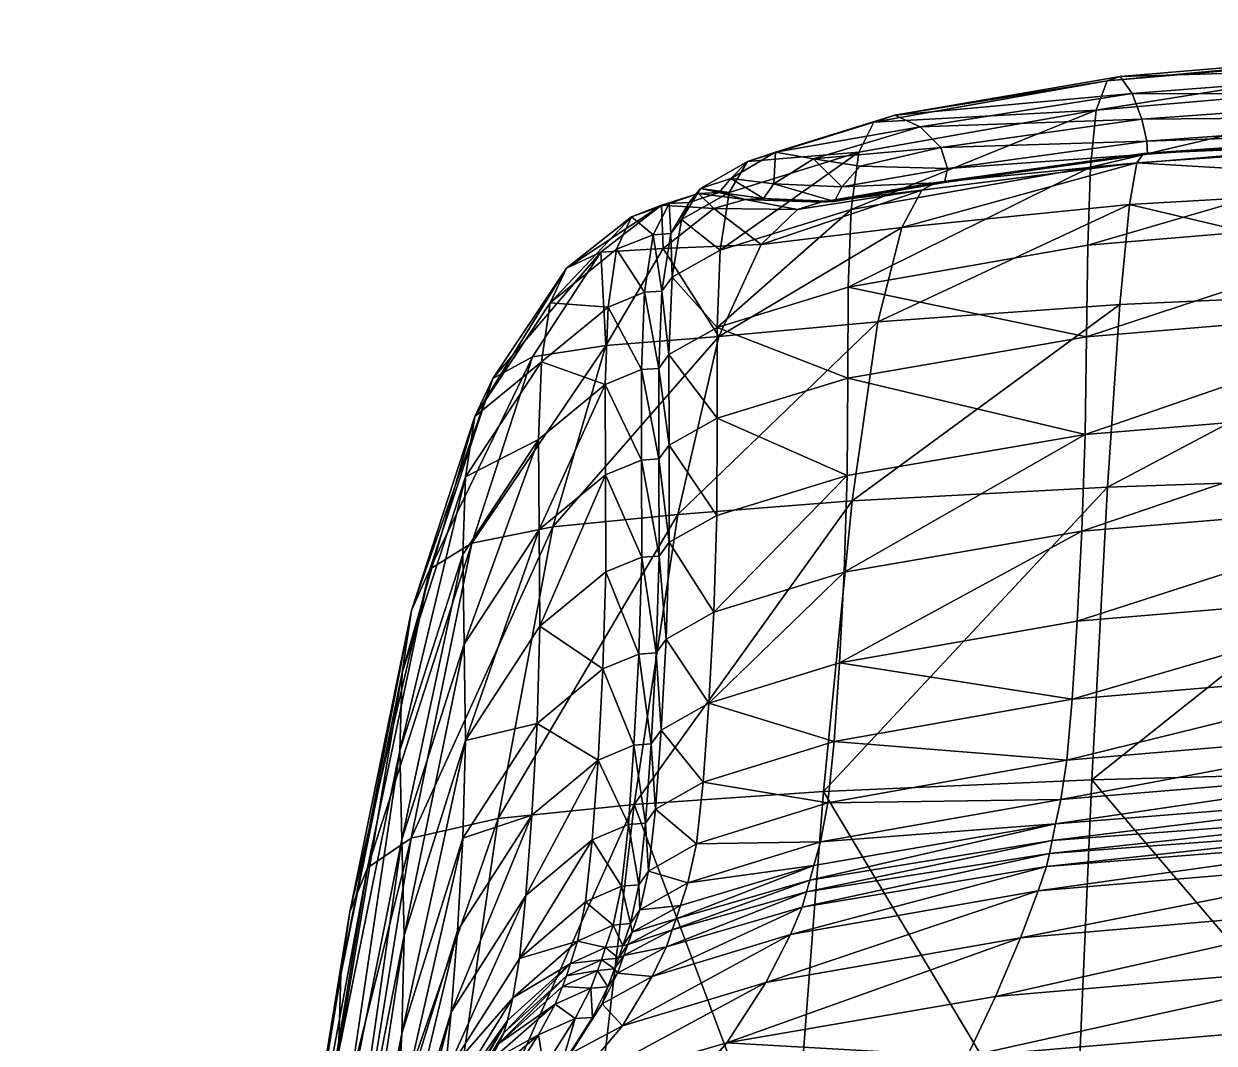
# Model space of a CAD drawing. Header units: centimetres. Extents: x -650 to 650, y -348 to 348.
# Drawn here: x -571.98 to -546.16, y 325.95 to 348.06 of the extents above; entities that cross this region are included whole.
import ezdxf

# ---------------------------------------------------------------- set-up
doc = ezdxf.new("R2010")
doc.units = ezdxf.units.CM
doc.layers.add('Object011', color=7, linetype='Continuous', true_color=0xe158c7)

msp = doc.modelspace()

# ---------------------------------------------------------------- meshes
at = {"layer": 'Object011', "color": 46, "true_color": 0x876e08}
mesh = msp.add_polyface(dxfattribs=at)
corners = [(-540.217, 344.59, 404.323), (-540.149, 345.575, 402.608), (-547.844, 345.051, 401.76), (-548.004, 344.141, 403.425), (-540.32, 342.331, 406.302), (-548.207, 341.976, 405.341), (-528.737, 342.633, 406.873), (-528.642, 344.958, 404.953), (-540.498, 338.29, 407.953), (-540.757, 345.642, 365.788), (-540.661, 346.885, 376.867), (-528.872, 347.38, 376.872), (-540.817, 343.94, 352.686), (-528.957, 346.129, 365.613), (-548.905, 343.261, 352.981), (-548.849, 344.953, 365.934), (-548.722, 346.193, 376.858), (-540.864, 341.945, 337.876), (-548.93, 341.276, 338.316), (-529.035, 344.417, 352.348), (-540.921, 339.819, 319.618), (-529.116, 342.412, 337.377), (-540.221, 347.153, 397.037), (-540.133, 346.545, 399.989), (-528.564, 346.988, 400.682), (-540.341, 347.576, 392.245), (-528.608, 347.618, 397.631), (-548.206, 346.917, 391.892), (-547.943, 346.55, 396.465), (-547.736, 345.994, 399.239), (-540.505, 347.508, 385.604), (-548.487, 346.823, 385.433), (-528.673, 348.063, 392.678), (-528.769, 348.004, 385.826), (-547.699, 345.247, 400.924), (-547.612, 345.235, 400.557), (-552.01, 344.622, 399.473), (-540.076, 345.794, 401.746), (-528.583, 345.993, 403.302), (-540.036, 345.778, 401.37), (-528.537, 346.228, 402.461), (-540.063, 346.057, 401.108), (-547.625, 345.52, 400.299), (-528.515, 346.212, 402.085), (-528.528, 346.492, 401.829), (-551.946, 344.924, 399.242), (-552.093, 345.377, 398.297)]
mesh.append_faces([[corners[k] for k in face] for face in [(0, 1, 2), (2, 3, 0), (4, 0, 3), (3, 5, 4), (0, 4, 6), (1, 0, 7), (6, 4, 8), (9, 10, 11), (12, 9, 13), (9, 12, 14), (14, 15, 9), (10, 9, 15), (15, 16, 10), (12, 17, 18), (18, 14, 12), (17, 12, 19), (20, 17, 21), (22, 23, 24), (25, 22, 26), (22, 25, 27), (27, 28, 22), (23, 22, 28), (28, 29, 23), (30, 10, 16), (16, 31, 30), (25, 30, 31), (31, 27, 25), (30, 25, 32), (10, 30, 33), (34, 35, 36), (37, 1, 38), (39, 37, 40), (37, 39, 35), (35, 34, 37), (1, 37, 34), (34, 2, 1), (41, 23, 29), (29, 42, 41), (39, 41, 42), (42, 35, 39), (41, 39, 43), (23, 41, 44), (35, 42, 45), (42, 29, 46)]], dxfattribs={"vtx2": -1, "color": 46})
mesh = msp.add_polyface(dxfattribs=at)
corners = [(-552.94, 343.647, 401.84), (-548.004, 344.141, 403.425), (-547.844, 345.051, 401.76), (-552.501, 344.452, 400.51), (-555.988, 343.275, 399.429), (-555.199, 344.035, 398.587), (-554.038, 344.038, 366.056), (-553.872, 345.282, 376.854), (-548.722, 346.193, 376.858), (-548.849, 344.953, 365.934), (-556.877, 343.157, 366.15), (-552.541, 345.831, 395.818), (-552.093, 345.377, 398.297), (-547.736, 345.994, 399.239), (-547.943, 346.55, 396.465), (-553.092, 346.083, 391.565), (-548.206, 346.917, 391.892), (-555.679, 345.279, 391.323), (-554.853, 345.132, 395.313), (-553.838, 344.978, 397.194), (-553.547, 345.932, 385.3), (-556.284, 345.075, 385.209), (-548.487, 346.823, 385.433), (-556.68, 344.406, 376.857), (-554.692, 344.196, 398.088), (-556.331, 344.255, 395.451), (-555.937, 344.273, 395.259), (-554.396, 344.21, 397.81), (-552.193, 344.621, 399.808), (-547.699, 345.247, 400.924), (-552.01, 344.622, 399.473), (-555.715, 344.589, 395.17), (-554.239, 344.527, 397.634), (-551.946, 344.924, 399.242), (-547.612, 345.235, 400.557), (-547.625, 345.52, 400.299)]
mesh.append_faces([[corners[k] for k in face] for face in [(0, 1, 2), (2, 3, 0), (4, 0, 3), (3, 5, 4), (6, 7, 8), (8, 9, 6), (7, 6, 10), (11, 12, 13), (13, 14, 11), (15, 11, 14), (14, 16, 15), (11, 15, 17), (17, 18, 11), (12, 11, 18), (18, 19, 12), (20, 21, 17), (17, 15, 20), (22, 20, 15), (15, 16, 22), (20, 22, 8), (8, 7, 20), (21, 20, 7), (7, 23, 21), (5, 24, 25), (26, 25, 24), (24, 27, 26), (28, 3, 2), (2, 29, 28), (30, 28, 29), (28, 30, 27), (27, 24, 28), (3, 28, 24), (24, 5, 3), (31, 18, 17), (31, 26, 27), (27, 32, 31), (18, 31, 32), (32, 19, 18), (33, 12, 19), (19, 32, 33), (30, 33, 32), (32, 27, 30), (33, 30, 34), (12, 33, 35)]], dxfattribs={"vtx2": -1, "color": 46})
mesh = msp.add_polyface(dxfattribs=at)
corners = [(-558.11, 343.191, 396.054), (-557.016, 344.054, 395.723), (-558.15, 344.127, 391.433), (-559.465, 343.113, 391.405), (-559.358, 341.085, 396.488), (-556.905, 341.283, 400.443), (-555.988, 343.275, 399.429), (-555.199, 344.035, 398.587), (-560.21, 342.764, 385.168), (-558.797, 343.875, 385.232), (-560.566, 342.013, 376.942), (-559.125, 343.178, 376.909), (-556.943, 341.476, 353.407), (-556.877, 343.157, 366.15), (-554.038, 344.038, 366.056), (-556.68, 344.406, 376.857), (-553.872, 345.282, 376.854), (-556.331, 344.255, 395.451), (-555.937, 344.273, 395.259), (-556.899, 344.402, 391.239), (-557.348, 344.382, 391.343), (-557.979, 344.165, 385.21), (-557.548, 344.187, 385.166), (-557.943, 343.514, 376.886), (-558.332, 343.49, 376.894), (-558.517, 342.241, 366.236), (-559.302, 341.92, 366.247), (-558.142, 342.267, 366.24), (-557.92, 342.57, 366.211), (-557.715, 343.818, 376.87), (-555.679, 345.279, 391.323), (-556.645, 344.71, 391.223), (-555.715, 344.589, 395.17), (-557.301, 344.492, 385.165), (-556.284, 345.075, 385.209)]
mesh.append_faces([[corners[k] for k in face] for face in [(0, 1, 2), (2, 3, 0), (4, 0, 3), (5, 6, 0), (1, 0, 6), (6, 7, 1), (8, 3, 2), (2, 9, 8), (10, 8, 9), (9, 11, 10), (12, 13, 14), (13, 15, 16), (17, 1, 7), (17, 18, 19), (19, 20, 17), (1, 17, 20), (20, 2, 1), (21, 9, 2), (2, 20, 21), (22, 21, 20), (20, 19, 22), (21, 22, 23), (23, 24, 21), (9, 21, 24), (24, 11, 9), (25, 26, 11), (11, 24, 25), (27, 25, 24), (24, 23, 27), (28, 27, 23), (23, 29, 28), (13, 28, 29), (29, 15, 13), (30, 31, 32), (18, 32, 31), (31, 19, 18), (33, 34, 15), (15, 29, 33), (22, 33, 29), (29, 23, 22), (33, 22, 19), (19, 31, 33), (34, 33, 31), (31, 30, 34)]], dxfattribs={"vtx2": -1, "color": 46})
mesh = msp.add_polyface(dxfattribs=at)
corners = [(-558.743, 331.131, 402.557), (-554.637, 331.413, 406.121), (-554.017, 337.715, 404.755), (-548.48, 338.012, 406.926), (-548.819, 331.666, 408.457), (-548.207, 341.976, 405.341), (-553.461, 341.603, 403.391), (-557.796, 337.422, 401.461), (-552.94, 343.647, 401.84), (-555.988, 343.275, 399.429), (-556.905, 341.283, 400.443), (-548.004, 344.141, 403.425), (-557.12, 333.33, 275.142), (-554.291, 334.205, 274.634), (-554.406, 332.501, 257.596), (-549.242, 333.418, 256.783), (-549.135, 335.11, 273.917), (-549.358, 332.093, 244.784), (-554.54, 331.168, 245.713), (-557.243, 331.615, 258.172), (-554.189, 336.167, 297.501), (-554.12, 338.265, 320.688), (-548.96, 339.156, 320.201), (-549.035, 337.062, 296.895), (-557.012, 335.3, 297.932), (-554.098, 342.353, 353.226), (-554.038, 344.038, 366.056), (-548.849, 344.953, 365.934), (-548.905, 343.261, 352.981), (-556.943, 341.476, 353.407), (-554.108, 340.378, 338.683), (-548.93, 341.276, 338.316), (-556.944, 339.508, 338.949), (-557.392, 330.276, 246.369), (-554.699, 330.321, 238.312), (-549.487, 331.24, 237.209), (-549.602, 330.709, 232.589), (-554.843, 329.812, 233.964), (-557.575, 329.431, 239.083), (-555.101, 328.906, 226.225), (-555.003, 329.236, 229.033), (-549.739, 330.072, 227.041), (-549.804, 329.787, 224.574), (-549.979, 329.257, 220.122), (-555.352, 328.313, 221.339), (-554.931, 329.494, 231.242), (-549.679, 330.349, 229.456)]
mesh.append_faces([[corners[k] for k in face] for face in [(0, 1, 2), (3, 2, 1), (1, 4, 3), (2, 3, 5), (5, 6, 2), (7, 2, 6), (8, 9, 10), (10, 6, 8), (11, 8, 6), (6, 5, 11), (12, 13, 14), (15, 14, 13), (13, 16, 15), (14, 15, 17), (17, 18, 14), (19, 14, 18), (20, 21, 22), (22, 23, 20), (13, 20, 23), (23, 16, 13), (20, 13, 12), (21, 20, 24), (25, 26, 27), (27, 28, 25), (26, 25, 29), (29, 25, 30), (31, 30, 25), (25, 28, 31), (30, 31, 22), (22, 21, 30), (32, 30, 21), (33, 18, 34), (35, 34, 18), (18, 17, 35), (34, 35, 36), (36, 37, 34), (38, 34, 37), (39, 40, 41), (41, 42, 39), (42, 43, 44), (45, 37, 36), (36, 46, 45), (40, 45, 46), (46, 41, 40)]], dxfattribs={"vtx2": -1, "color": 46})
mesh = msp.add_polyface(dxfattribs=at)
corners = [(-559.465, 343.113, 391.405), (-560.949, 340.838, 391.423), (-559.358, 341.085, 396.488), (-558.11, 343.191, 396.054), (-556.905, 341.283, 400.443), (-560.505, 337.156, 397.069), (-557.796, 337.422, 401.461), (-562.259, 336.8, 391.65), (-563.173, 336.233, 385.276), (-561.806, 340.371, 385.142), (-562.198, 339.548, 377.021), (-563.569, 335.338, 377.173), (-560.21, 342.764, 385.168), (-560.566, 342.013, 376.942), (-560.8, 337.096, 339.308), (-560.816, 339.05, 353.657), (-559.367, 340.241, 353.564), (-559.361, 338.28, 339.175), (-560.753, 340.732, 366.32), (-559.302, 341.92, 366.247), (-562.399, 338.237, 366.433), (-562.458, 336.552, 353.783), (-559.125, 343.178, 376.909), (-553.461, 341.603, 403.391), (-554.108, 340.378, 338.683), (-556.944, 339.508, 338.949), (-556.943, 341.476, 353.407), (-554.12, 338.265, 320.688), (-556.946, 337.401, 321.036), (-558.579, 338.6, 339.142), (-558.583, 340.563, 353.548), (-558.204, 338.626, 339.135), (-558.208, 340.59, 353.55), (-558.517, 342.241, 366.236), (-558.142, 342.267, 366.24), (-557.92, 342.57, 366.211), (-556.877, 343.157, 366.15), (-557.987, 340.891, 353.509), (-557.985, 338.927, 339.085), (-557.982, 336.821, 321.204)]
mesh.append_faces([[corners[k] for k in face] for face in [(0, 1, 2), (3, 2, 4), (5, 6, 4), (4, 2, 5), (7, 5, 2), (2, 1, 7), (8, 7, 1), (1, 9, 8), (9, 10, 11), (12, 13, 10), (10, 9, 12), (0, 12, 9), (9, 1, 0), (14, 15, 16), (16, 17, 14), (18, 19, 16), (16, 15, 18), (20, 18, 15), (15, 21, 20), (18, 20, 10), (10, 13, 18), (19, 18, 13), (13, 22, 19), (23, 4, 6), (24, 25, 26), (27, 28, 25), (29, 17, 16), (16, 30, 29), (31, 29, 30), (30, 32, 31), (33, 34, 32), (32, 30, 33), (19, 33, 30), (30, 16, 19), (35, 36, 26), (26, 37, 35), (34, 35, 37), (37, 32, 34), (38, 25, 28), (31, 38, 39), (38, 31, 32), (32, 37, 38), (25, 38, 37), (37, 26, 25)]], dxfattribs={"vtx2": -1, "color": 46})
mesh = msp.add_polyface(dxfattribs=at)
corners = [(-548.48, 338.012, 406.926), (-540.498, 338.29, 407.953), (-540.32, 342.331, 406.302), (-548.207, 341.976, 405.341), (-548.819, 331.666, 408.457), (-540.738, 331.887, 409.559), (-528.888, 338.526, 408.521), (-542.026, 328.962, 210.444), (-541.774, 329.953, 218.746), (-530.381, 330.48, 217.772), (-550.367, 328.243, 211.754), (-549.979, 329.257, 220.122), (-541.226, 334.099, 255.816), (-541.332, 332.776, 243.67), (-549.358, 332.093, 244.784), (-549.242, 333.418, 256.783), (-541.118, 335.781, 273.062), (-549.135, 335.11, 273.917), (-529.461, 336.245, 272.102), (-529.584, 334.569, 254.73), (-541.011, 337.726, 296.172), (-540.921, 339.819, 319.618), (-529.212, 340.279, 318.96), (-529.332, 338.186, 295.357), (-549.035, 337.062, 296.895), (-548.96, 339.156, 320.201), (-540.864, 341.945, 337.876), (-548.93, 341.276, 338.316), (-541.433, 331.91, 235.864), (-541.519, 331.353, 230.948), (-549.602, 330.709, 232.589), (-549.487, 331.24, 237.209), (-530.075, 333.201, 242.091), (-531.31, 332.185, 233.038), (-534.888, 331.683, 230.098), (-541.579, 330.96, 227.476), (-531.395, 331.445, 226.442), (-541.624, 330.672, 224.931), (-534.967, 331.046, 224.437), (-549.739, 330.072, 227.041), (-549.679, 330.349, 229.456), (-541.665, 330.43, 222.798), (-531.44, 331.064, 223.052), (-549.804, 329.787, 224.574)]
mesh.append_faces([[corners[k] for k in face] for face in [(0, 1, 2), (2, 3, 0), (1, 0, 4), (4, 5, 1), (6, 1, 5), (7, 8, 9), (8, 7, 10), (10, 11, 8), (12, 13, 14), (14, 15, 12), (16, 12, 15), (15, 17, 16), (12, 16, 18), (13, 12, 19), (20, 21, 22), (16, 20, 23), (20, 16, 17), (17, 24, 20), (21, 20, 24), (24, 25, 21), (26, 21, 25), (25, 27, 26), (28, 29, 30), (30, 31, 28), (13, 28, 31), (31, 14, 13), (28, 13, 32), (29, 28, 33), (33, 34, 29), (35, 29, 34), (34, 36, 35), (37, 35, 36), (36, 38, 37), (35, 37, 39), (39, 40, 35), (29, 35, 40), (40, 30, 29), (41, 37, 38), (38, 42, 41), (8, 41, 42), (41, 8, 11), (11, 43, 41), (37, 41, 43), (43, 39, 37)]], dxfattribs={"vtx2": -1, "color": 46})
mesh = msp.add_polyface(dxfattribs=at)
corners = [(-560.505, 337.156, 397.069), (-562.259, 336.8, 391.65), (-563.578, 330.402, 392.011), (-557.796, 337.422, 401.461), (-561.687, 330.826, 397.773), (-558.743, 331.131, 402.557), (-563.173, 336.233, 385.276), (-563.569, 335.338, 377.173), (-564.907, 328.805, 377.384), (-564.525, 329.761, 385.514), (-561.806, 340.371, 385.142), (-562.458, 336.552, 353.783), (-562.428, 334.607, 339.472), (-563.776, 330.371, 339.601), (-560.8, 337.096, 339.308), (-560.784, 335, 321.52), (-562.398, 332.519, 321.737), (-560.816, 339.05, 353.657), (-559.361, 338.28, 339.175), (-559.354, 336.177, 321.338), (-563.769, 333.995, 366.567), (-562.198, 339.548, 377.021), (-562.399, 338.237, 366.433), (-563.822, 332.306, 353.896), (-560.846, 332.89, 298.541), (-559.417, 334.072, 298.309), (-554.017, 337.715, 404.755), (-557.12, 333.33, 275.142), (-557.012, 335.3, 297.932), (-554.189, 336.167, 297.501), (-556.946, 337.401, 321.036), (-554.12, 338.265, 320.688), (-558.579, 338.6, 339.142), (-558.204, 338.626, 339.135), (-558.201, 336.52, 321.262), (-558.575, 336.495, 321.28), (-558.639, 334.392, 298.226), (-558.265, 334.418, 298.198), (-558.371, 332.445, 275.447), (-558.745, 332.418, 275.484), (-558.047, 334.719, 298.132), (-558.154, 332.746, 275.373), (-557.982, 336.821, 321.204), (-557.985, 338.927, 339.085)]
mesh.append_faces([[corners[k] for k in face] for face in [(0, 1, 2), (3, 0, 4), (4, 5, 3), (6, 7, 8), (1, 6, 9), (7, 6, 10), (11, 12, 13), (14, 15, 16), (16, 12, 14), (17, 14, 12), (12, 11, 17), (15, 14, 18), (18, 19, 15), (20, 7, 21), (21, 22, 20), (23, 20, 22), (22, 11, 23), (16, 15, 24), (25, 24, 15), (15, 19, 25), (26, 3, 5), (27, 28, 29), (28, 30, 31), (32, 33, 34), (34, 35, 32), (18, 32, 35), (35, 19, 18), (36, 25, 19), (19, 35, 36), (37, 36, 35), (35, 34, 37), (36, 37, 38), (38, 39, 36), (25, 36, 39), (40, 28, 27), (27, 41, 40), (37, 40, 41), (41, 38, 37), (40, 37, 34), (34, 42, 40), (28, 40, 42), (42, 30, 28), (30, 42, 43), (42, 34, 33)]], dxfattribs={"vtx2": -1, "color": 46})
mesh = msp.add_polyface(dxfattribs=at)
corners = [(-563.578, 330.402, 392.011), (-561.687, 330.826, 397.773), (-560.505, 337.156, 397.069), (-564.525, 329.761, 385.514), (-562.259, 336.8, 391.65), (-563.776, 330.371, 339.601), (-563.822, 332.306, 353.896), (-562.458, 336.552, 353.783), (-563.729, 328.29, 321.901), (-562.428, 334.607, 339.472), (-562.398, 332.519, 321.737), (-563.569, 335.338, 377.173), (-563.769, 333.995, 366.567), (-565.102, 327.437, 366.722), (-561.089, 329.157, 258.998), (-560.957, 330.898, 275.868), (-559.524, 332.093, 275.589), (-559.649, 330.368, 258.679), (-561.23, 327.794, 247.269), (-559.795, 329.019, 246.93), (-560.846, 332.89, 298.541), (-559.417, 334.072, 298.309), (-562.455, 330.402, 298.813), (-562.569, 328.393, 276.193), (-563.778, 326.165, 299.018), (-554.406, 332.501, 257.596), (-557.243, 331.615, 258.172), (-557.12, 333.33, 275.142), (-554.54, 331.168, 245.713), (-557.392, 330.276, 246.369), (-554.699, 330.321, 238.312), (-557.575, 329.431, 239.083), (-554.843, 329.812, 233.964), (-557.739, 328.938, 234.936), (-554.931, 329.494, 231.242), (-557.833, 328.655, 232.553), (-558.867, 330.7, 258.556), (-558.745, 332.418, 275.484), (-558.493, 330.728, 258.512), (-558.371, 332.445, 275.447), (-558.641, 329.388, 246.754), (-559.014, 329.358, 246.801), (-558.824, 328.55, 239.534), (-558.279, 331.029, 258.431), (-558.43, 329.688, 246.663), (-558.154, 332.746, 275.373), (-558.616, 328.848, 239.43)]
mesh.append_faces([[corners[k] for k in face] for face in [(0, 1, 2), (3, 0, 4), (5, 6, 7), (8, 5, 9), (9, 10, 8), (11, 12, 13), (14, 15, 16), (16, 17, 14), (18, 14, 17), (17, 19, 18), (20, 21, 16), (16, 15, 20), (22, 20, 15), (15, 23, 22), (20, 22, 10), (10, 22, 24), (25, 26, 27), (28, 29, 26), (30, 31, 29), (32, 33, 31), (32, 34, 35), (35, 33, 32), (36, 17, 16), (16, 37, 36), (38, 36, 37), (37, 39, 38), (36, 38, 40), (40, 41, 36), (17, 36, 41), (41, 19, 17), (37, 16, 21), (41, 40, 42), (43, 26, 29), (29, 44, 43), (38, 43, 44), (44, 40, 38), (43, 38, 39), (39, 45, 43), (26, 43, 45), (45, 27, 26), (46, 31, 33), (40, 44, 46), (31, 46, 44), (44, 29, 31)]], dxfattribs={"vtx2": -1, "color": 46})
mesh = msp.add_polyface(dxfattribs=at)
corners = [(-566.089, 320.881, 194.021), (-564.268, 322.376, 204.905), (-562.698, 323.718, 203.956), (-564.534, 322.287, 192.33), (-564.907, 328.805, 377.384), (-564.525, 329.761, 385.514), (-563.173, 336.233, 385.276), (-566.076, 320.364, 385.8), (-565.088, 321.051, 392.432), (-563.578, 330.402, 392.011), (-566.446, 319.372, 377.638), (-566.679, 316.299, 354.111), (-565.149, 325.745, 354.003), (-565.085, 323.817, 339.701), (-566.638, 317.99, 366.903), (-565.102, 327.437, 366.722), (-563.776, 330.371, 339.601), (-563.729, 328.29, 321.901), (-565.018, 321.742, 322.02), (-563.822, 332.306, 353.896), (-563.769, 333.995, 366.567), (-563.569, 335.338, 377.173), (-563.778, 326.165, 299.018), (-563.889, 324.138, 276.441), (-565.151, 317.562, 276.618), (-565.051, 319.607, 299.164), (-565.832, 321.159, 150.873), (-566.271, 321.5, 167), (-560.876, 322.629, 169.207), (-567.098, 321.212, 173.787), (-564.541, 321.906, 175.415), (-563.749, 322.658, 191.615), (-563.535, 322.583, 190.717), (-565.161, 321.389, 181.631), (-565.41, 321.448, 182.108), (-566.142, 321.075, 183.11), (-565.108, 321.542, 180.82), (-563.693, 322.652, 188.476), (-565.092, 321.899, 180.441), (-565.481, 321.445, 178.568), (-565.75, 321.585, 177.54), (-567.138, 321.05, 176.329), (-565.745, 321.385, 177.644), (-566.23, 321.118, 177.237), (-563.584, 322.396, 180.234), (-565.994, 320.758, 178.707), (-565.647, 320.919, 178.228), (-565.771, 321.029, 177.785), (-565.692, 320.922, 177.998)]
mesh.append_faces([[corners[k] for k in face] for face in [(0, 1, 2), (2, 3, 0), (4, 5, 6), (7, 8, 9), (9, 5, 7), (10, 7, 5), (5, 4, 10), (11, 12, 13), (14, 15, 12), (15, 14, 10), (10, 4, 15), (16, 17, 18), (18, 13, 16), (19, 16, 13), (13, 12, 19), (20, 19, 12), (12, 15, 20), (15, 4, 21), (22, 23, 24), (17, 22, 25), (25, 18, 17), (26, 27, 28), (27, 29, 30), (31, 32, 33), (33, 34, 31), (3, 31, 34), (34, 35, 3), (36, 37, 38), (38, 39, 36), (37, 36, 33), (40, 30, 29), (29, 41, 40), (42, 40, 41), (41, 43, 42), (40, 42, 39), (39, 38, 40), (30, 40, 38), (38, 44, 30), (45, 34, 33), (46, 36, 39), (33, 36, 46), (47, 42, 43), (47, 48, 39), (39, 42, 47)]], dxfattribs={"vtx2": -1, "color": 46})
mesh = msp.add_polyface(dxfattribs=at)
corners = [(-562.308, 324.86, 223.472), (-560.815, 326.136, 222.981), (-561.51, 325.054, 214.512), (-558.743, 331.131, 402.557), (-561.687, 330.826, 397.773), (-563.039, 321.518, 398.578), (-563.578, 330.402, 392.011), (-565.088, 321.051, 392.432), (-562.569, 328.393, 276.193), (-562.708, 326.63, 259.371), (-564.027, 322.352, 259.658), (-561.089, 329.157, 258.998), (-561.23, 327.794, 247.269), (-562.843, 325.249, 247.669), (-560.957, 330.898, 275.868), (-563.778, 326.165, 299.018), (-563.729, 328.29, 321.901), (-562.398, 332.519, 321.737), (-563.889, 324.138, 276.441), (-562.455, 330.402, 298.813), (-561.887, 325.548, 228.751), (-560.456, 326.802, 228.346), (-561.678, 325.946, 231.873), (-560.298, 327.185, 231.525), (-561.369, 326.939, 240.017), (-559.967, 328.17, 239.693), (-560.12, 327.681, 235.638), (-561.487, 326.449, 235.943), (-562.948, 324.387, 240.409), (-559.795, 329.019, 246.93), (-561.568, 326.182, 233.749), (-563.235, 323.38, 232.288), (-563.105, 323.625, 234.131), (-560.208, 327.415, 233.436), (-560.698, 325.411, 214.257), (-560.017, 326.487, 222.776), (-560.33, 325.433, 214.172), (-559.647, 326.513, 222.7), (-559.678, 327.151, 228.172), (-559.538, 327.533, 231.374), (-559.36, 328.031, 235.532), (-560.119, 325.73, 214.07), (-558.995, 326.332, 213.723), (-560.144, 324.974, 202.739), (-561.44, 324.315, 202.62), (-559.453, 327.765, 233.312)]
mesh.append_faces([[corners[k] for k in face] for face in [(0, 1, 2), (3, 4, 5), (4, 6, 7), (8, 9, 10), (11, 12, 13), (13, 9, 11), (14, 11, 9), (9, 8, 14), (15, 16, 17), (18, 15, 19), (19, 8, 18), (20, 21, 1), (1, 0, 20), (21, 20, 22), (22, 23, 21), (24, 25, 26), (26, 27, 24), (28, 24, 27), (24, 28, 13), (13, 12, 24), (25, 24, 12), (12, 29, 25), (30, 22, 31), (27, 30, 32), (30, 27, 26), (26, 33, 30), (22, 30, 33), (33, 23, 22), (34, 2, 1), (1, 35, 34), (36, 34, 35), (35, 37, 36), (38, 21, 23), (23, 39, 38), (37, 35, 38), (21, 38, 35), (35, 1, 21), (40, 26, 25), (41, 42, 43), (43, 44, 41), (36, 41, 44), (41, 36, 37), (45, 33, 26), (39, 23, 33)]], dxfattribs={"vtx2": -1, "color": 46})
mesh = msp.add_polyface(dxfattribs=at)
corners = [(-555.353, 322.124, 407.68), (-554.637, 331.413, 406.121), (-558.743, 331.131, 402.557), (-549.219, 322.354, 410.21), (-548.819, 331.666, 408.457), (-541.028, 322.542, 411.403), (-540.738, 331.887, 409.559), (-529.327, 322.694, 412.041), (-551.523, 325.669, 188.97), (-557.942, 324.582, 190), (-556.735, 325.961, 202.065), (-550.904, 326.971, 200.895), (-552.134, 324.539, 177.26), (-559.368, 323.387, 178.462), (-542.65, 326.418, 187.609), (-542.888, 325.296, 175.845), (-542.344, 327.702, 199.522), (-530.336, 328.195, 197.983), (-530.504, 326.904, 186.01), (-542.026, 328.962, 210.444), (-530.154, 329.456, 208.993), (-550.367, 328.243, 211.754), (-555.884, 327.268, 212.899), (-555.352, 328.313, 221.339), (-549.979, 329.257, 220.122), (-558.995, 326.332, 213.723), (-542.07, 321.938, 121.082), (-551.499, 321.451, 121.787), (-552.266, 322.985, 150.503), (-542.791, 323.572, 149.379), (-529.623, 322.268, 120.155), (-559.836, 322.148, 151.437), (-542.999, 324.519, 165.367), (-530.619, 325.762, 174.244), (-530.646, 324.95, 163.854), (-552.648, 323.788, 167.042), (-560.876, 322.629, 169.207), (-555.101, 328.906, 226.225), (-549.804, 329.787, 224.574), (-558.352, 327.404, 222.222), (-558.039, 328.047, 227.454), (-555.003, 329.236, 229.033), (-557.914, 328.414, 230.528), (-554.931, 329.494, 231.242), (-557.833, 328.655, 232.553)]
mesh.append_faces([[corners[k] for k in face] for face in [(0, 1, 2), (1, 0, 3), (3, 4, 1), (5, 6, 4), (4, 3, 5), (6, 5, 7), (8, 9, 10), (10, 11, 8), (9, 8, 12), (12, 13, 9), (14, 15, 12), (12, 8, 14), (16, 14, 8), (8, 11, 16), (14, 16, 17), (15, 14, 18), (16, 19, 20), (19, 16, 11), (11, 21, 19), (22, 23, 24), (24, 21, 22), (10, 22, 21), (21, 11, 10), (23, 22, 25), (26, 27, 28), (28, 29, 26), (30, 26, 29), (31, 28, 27), (32, 15, 33), (29, 32, 34), (32, 29, 28), (28, 35, 32), (15, 32, 35), (35, 12, 15), (36, 13, 12), (12, 35, 36), (35, 28, 31), (23, 37, 38), (37, 23, 39), (39, 40, 37), (41, 37, 40), (40, 42, 41), (43, 41, 42), (42, 44, 43)]], dxfattribs={"vtx2": -1, "color": 46})
mesh = msp.add_polyface(dxfattribs=at)
corners = [(-563.055, 323.753, 215.122), (-561.51, 325.054, 214.512), (-562.698, 323.718, 203.956), (-564.268, 322.376, 204.905), (-564.763, 321.105, 215.877), (-563.972, 322.248, 224.069), (-562.308, 324.86, 223.472), (-563.039, 321.518, 398.578), (-559.827, 321.847, 403.805), (-558.743, 331.131, 402.557), (-565.088, 321.051, 392.432), (-561.687, 330.826, 397.773), (-564.027, 322.352, 259.658), (-563.889, 324.138, 276.441), (-562.569, 328.393, 276.193), (-564.16, 320.951, 247.983), (-562.708, 326.63, 259.371), (-562.843, 325.249, 247.669), (-563.493, 322.963, 229.237), (-561.887, 325.548, 228.751), (-563.235, 323.38, 232.288), (-561.678, 325.946, 231.873), (-561.487, 326.449, 235.943), (-563.033, 323.895, 236.32), (-562.948, 324.387, 240.409), (-564.254, 320.077, 240.733), (-557.942, 324.582, 190), (-561.976, 323.472, 190.052), (-560.144, 324.974, 202.739), (-559.368, 323.387, 178.462), (-563.584, 322.396, 180.234), (-564.541, 321.906, 175.415), (-560.876, 322.629, 169.207), (-566.271, 321.5, 167), (-563.105, 323.625, 234.131), (-561.568, 326.182, 233.749), (-564.394, 319.303, 234.463), (-564.529, 319.05, 232.645), (-563.749, 322.658, 191.615), (-564.534, 322.287, 192.33), (-561.886, 324.081, 203.556), (-563.535, 322.583, 190.717), (-561.558, 324.076, 203.259), (-560.698, 325.411, 214.257), (-560.33, 325.433, 214.172), (-563.693, 322.652, 188.476), (-565.092, 321.899, 180.441), (-565.161, 321.389, 181.631), (-561.44, 324.315, 202.62)]
mesh.append_faces([[corners[k] for k in face] for face in [(0, 1, 2), (2, 3, 0), (4, 0, 3), (0, 4, 5), (5, 6, 0), (1, 0, 6), (7, 8, 9), (10, 7, 11), (12, 13, 14), (15, 12, 16), (16, 17, 15), (18, 19, 6), (6, 5, 18), (19, 18, 20), (20, 21, 19), (22, 23, 24), (15, 17, 24), (25, 24, 23), (26, 27, 28), (27, 26, 29), (29, 30, 27), (31, 32, 33), (32, 31, 30), (30, 29, 32), (20, 34, 35), (34, 23, 22), (23, 34, 36), (34, 20, 37), (38, 39, 2), (2, 40, 38), (41, 38, 40), (40, 42, 41), (43, 44, 42), (42, 40, 43), (1, 43, 40), (40, 2, 1), (45, 27, 30), (30, 46, 45), (47, 41, 45), (48, 45, 41), (41, 42, 48), (45, 48, 28), (28, 27, 45), (48, 42, 44)]], dxfattribs={"vtx2": -1, "color": 46})
mesh = msp.add_polyface(dxfattribs=at)
corners = [(-558.743, 331.131, 402.557), (-559.827, 321.847, 403.805), (-555.353, 322.124, 407.68), (-560.144, 324.974, 202.739), (-556.735, 325.961, 202.065), (-557.942, 324.582, 190), (-555.884, 327.268, 212.899), (-558.995, 326.332, 213.723), (-558.352, 327.404, 222.222), (-555.352, 328.313, 221.339), (-559.836, 322.148, 151.437), (-560.876, 322.629, 169.207), (-552.648, 323.788, 167.042), (-559.309, 327.18, 228.09), (-559.678, 327.151, 228.172), (-559.538, 327.533, 231.374), (-559.169, 327.565, 231.29), (-559.647, 326.513, 222.7), (-559.196, 328.515, 239.577), (-559.967, 328.17, 239.693), (-559.795, 329.019, 246.93), (-559.014, 329.358, 246.801), (-558.824, 328.55, 239.534), (-558.989, 328.069, 235.487), (-559.36, 328.031, 235.532), (-559.438, 326.811, 222.596), (-560.119, 325.73, 214.07), (-557.739, 328.938, 234.936), (-558.785, 328.364, 235.366), (-558.616, 328.848, 239.43), (-558.641, 329.388, 246.754), (-560.12, 327.681, 235.638), (-559.453, 327.765, 233.312), (-559.083, 327.801, 233.247), (-560.208, 327.415, 233.436), (-559.102, 327.476, 227.964), (-558.039, 328.047, 227.454), (-558.965, 327.858, 231.144), (-557.914, 328.414, 230.528), (-558.88, 328.094, 233.107), (-557.833, 328.655, 232.553)]
mesh.append_faces([[corners[k] for k in face] for face in [(0, 1, 2), (3, 4, 5), (6, 4, 3), (3, 7, 6), (7, 8, 9), (10, 11, 12), (13, 14, 15), (15, 16, 13), (14, 13, 17), (18, 19, 20), (20, 21, 18), (22, 18, 21), (18, 22, 23), (23, 24, 18), (19, 18, 24), (17, 25, 26), (7, 26, 25), (25, 8, 7), (27, 28, 29), (22, 29, 28), (28, 23, 22), (29, 22, 30), (31, 24, 32), (33, 32, 24), (24, 23, 33), (32, 33, 16), (16, 15, 32), (34, 32, 15), (35, 36, 8), (8, 25, 35), (13, 35, 25), (25, 17, 13), (35, 13, 16), (16, 37, 35), (36, 35, 37), (37, 38, 36), (39, 40, 38), (38, 37, 39), (33, 39, 37), (37, 16, 33), (39, 33, 23), (23, 28, 39), (40, 39, 28), (28, 27, 40)]], dxfattribs={"vtx2": -1, "color": 46})
mesh = msp.add_polyface(dxfattribs=at)
corners = [(-564.268, 322.376, 204.905), (-566.089, 320.881, 194.021), (-567.773, 318.112, 195.917), (-567.645, 319.628, 185.499), (-564.534, 322.287, 192.33), (-566.142, 321.075, 183.11), (-565.989, 319.679, 206.035), (-564.763, 321.105, 215.877), (-565.281, 317.884, 224.59), (-563.972, 322.248, 224.069), (-563.889, 324.138, 276.441), (-564.027, 322.352, 259.658), (-565.282, 315.754, 259.865), (-565.151, 317.562, 276.618), (-565.051, 319.607, 299.164), (-563.778, 326.165, 299.018), (-563.493, 322.963, 229.237), (-564.796, 318.62, 229.652), (-564.529, 319.05, 232.645), (-571.726, 319.904, 149.666), (-565.832, 321.159, 150.873), (-565.044, 319.912, 122.198), (-571.975, 320.013, 164.227), (-571.665, 319.727, 170.449), (-567.098, 321.212, 173.787), (-566.271, 321.5, 167), (-567.138, 321.05, 176.329), (-570.729, 319.639, 173.362), (-567.24, 320.62, 176.454), (-566.23, 321.118, 177.237), (-565.161, 321.389, 181.631), (-565.771, 320.714, 178.435), (-565.994, 320.758, 178.707), (-566.099, 320.508, 178.373), (-565.882, 320.467, 178.081), (-566.708, 320.156, 179.414), (-566.649, 320.397, 179.773), (-565.41, 321.448, 182.108), (-566.323, 320.618, 178.067), (-567.919, 320.349, 176.65), (-568.562, 319.983, 177.726), (-566.972, 320.256, 179.125), (-566.111, 320.568, 177.813), (-567.592, 320.333, 176.435), (-565.481, 321.445, 178.568), (-565.692, 320.922, 177.998), (-565.647, 320.919, 178.228), (-566.021, 320.75, 177.64), (-565.901, 320.822, 177.726), (-565.771, 321.029, 177.785)]
mesh.append_faces([[corners[k] for k in face] for face in [(0, 1, 2), (3, 1, 4), (4, 5, 3), (0, 6, 7), (8, 9, 7), (10, 11, 12), (13, 14, 15), (16, 17, 18), (19, 20, 21), (22, 23, 24), (24, 25, 22), (19, 22, 25), (25, 20, 19), (26, 27, 28), (28, 29, 26), (27, 26, 24), (30, 31, 32), (33, 32, 31), (31, 34, 33), (32, 33, 35), (35, 36, 32), (37, 32, 36), (36, 5, 37), (38, 39, 40), (40, 41, 38), (33, 38, 41), (41, 35, 33), (38, 33, 34), (34, 42, 38), (39, 38, 42), (42, 43, 39), (44, 45, 46), (31, 46, 45), (45, 34, 31), (46, 31, 30), (47, 28, 43), (43, 42, 47), (48, 47, 42), (42, 34, 48), (47, 48, 29), (29, 28, 47), (29, 48, 49), (45, 49, 48), (48, 34, 45)]], dxfattribs={"vtx2": -1, "color": 46})

doc.saveas('drawing.dxf')
